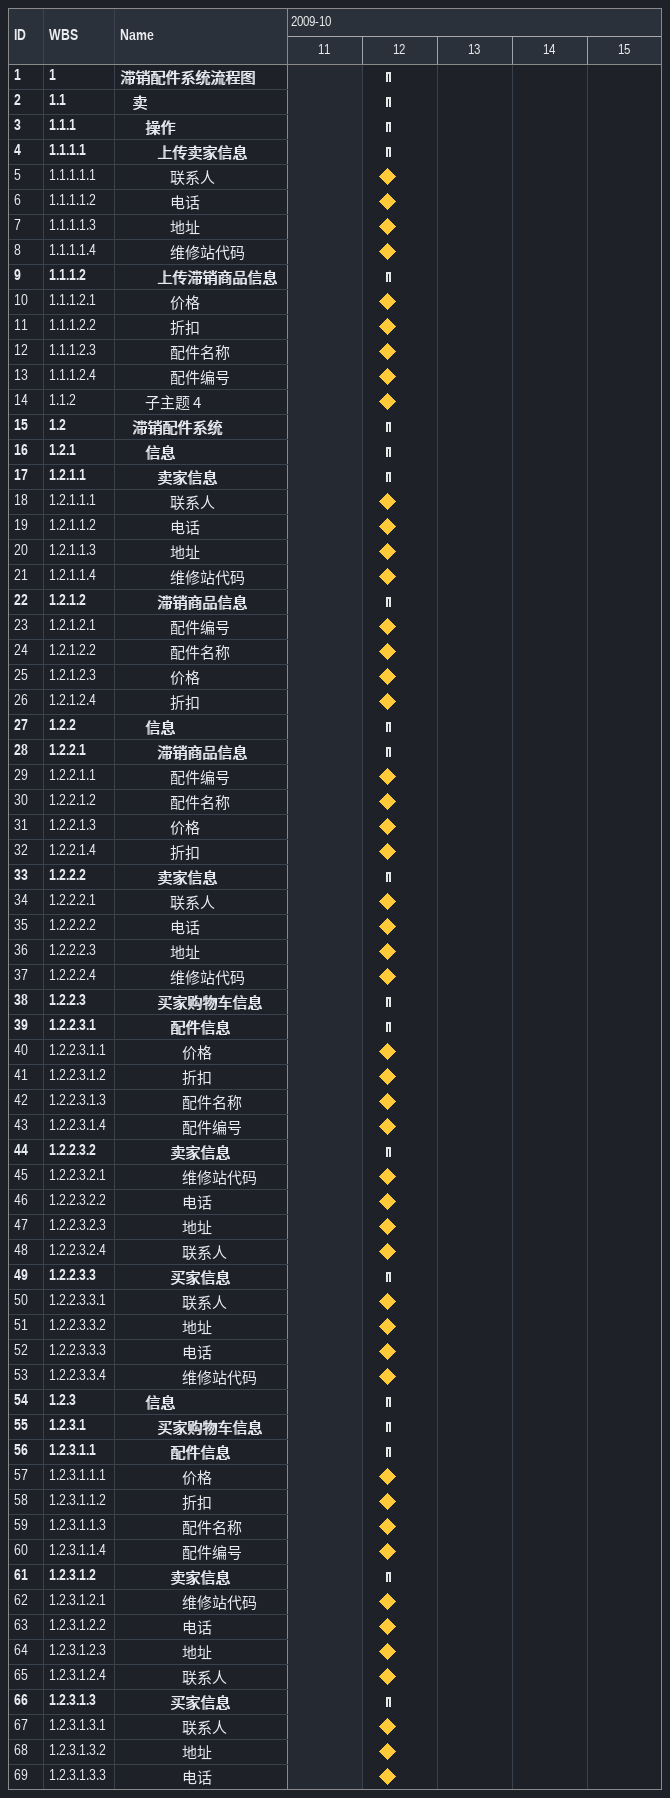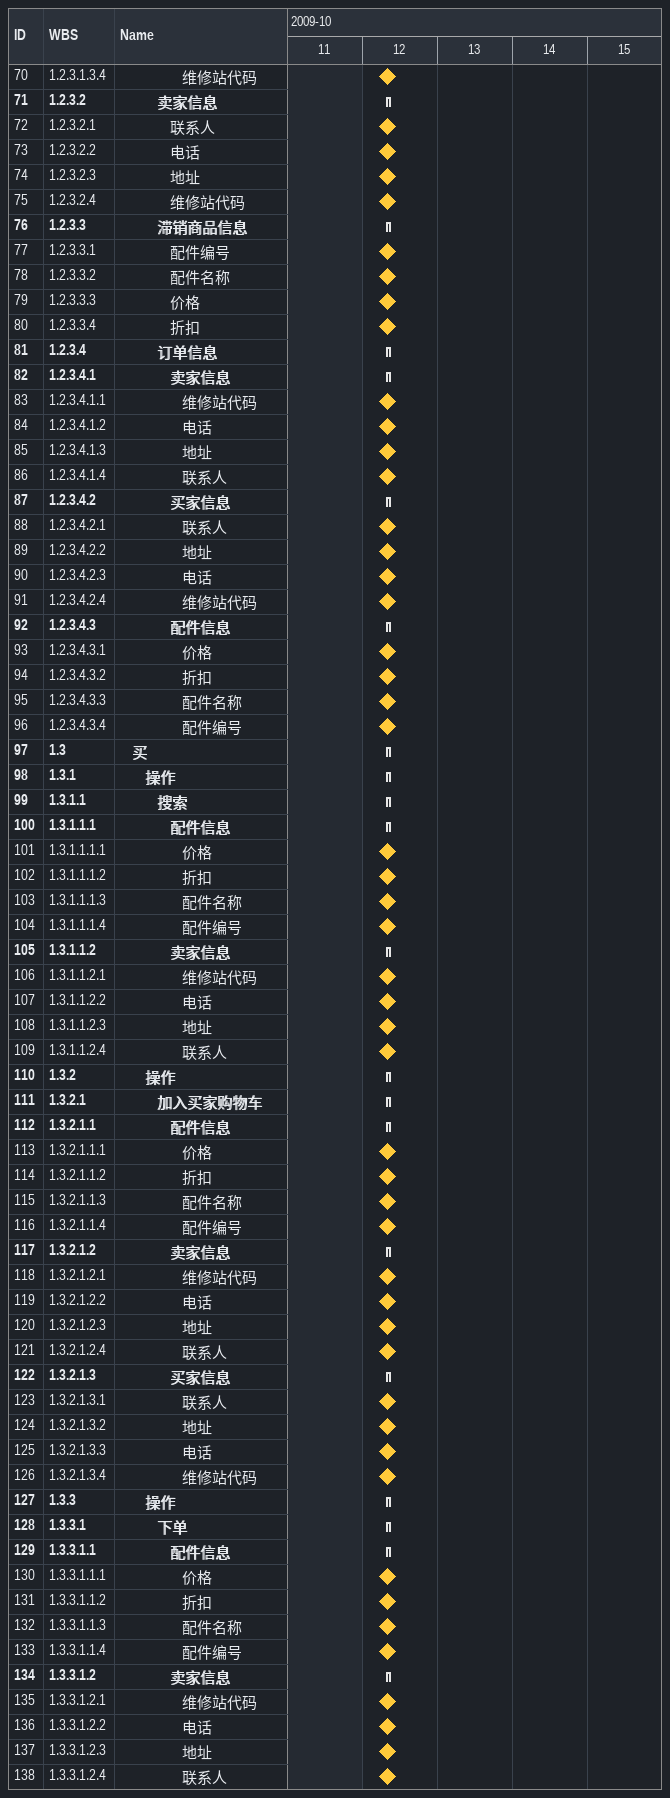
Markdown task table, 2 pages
| ID | WBS | Task | Start | Finish |
|---|---|---|---|---|
| 1 | 1 | **滞销配件系统流程图** | 2009-10-12 | 2009-10-12 |
| 2 | 1.1 | **卖** | 2009-10-12 | 2009-10-12 |
| 3 | 1.1.1 | **操作** | 2009-10-12 | 2009-10-12 |
| 4 | 1.1.1.1 | **上传卖家信息** | 2009-10-12 | 2009-10-12 |
| 5 | 1.1.1.1.1 | 联系人 (milestone) | 2009-10-12 | 2009-10-12 |
| 6 | 1.1.1.1.2 | 电话 (milestone) | 2009-10-12 | 2009-10-12 |
| 7 | 1.1.1.1.3 | 地址 (milestone) | 2009-10-12 | 2009-10-12 |
| 8 | 1.1.1.1.4 | 维修站代码 (milestone) | 2009-10-12 | 2009-10-12 |
| 9 | 1.1.1.2 | **上传滞销商品信息** | 2009-10-12 | 2009-10-12 |
| 10 | 1.1.1.2.1 | 价格 (milestone) | 2009-10-12 | 2009-10-12 |
| 11 | 1.1.1.2.2 | 折扣 (milestone) | 2009-10-12 | 2009-10-12 |
| 12 | 1.1.1.2.3 | 配件名称 (milestone) | 2009-10-12 | 2009-10-12 |
| 13 | 1.1.1.2.4 | 配件编号 (milestone) | 2009-10-12 | 2009-10-12 |
| 14 | 1.1.2 | 子主题 4 (milestone) | 2009-10-12 | 2009-10-12 |
| 15 | 1.2 | **滞销配件系统** | 2009-10-12 | 2009-10-12 |
| 16 | 1.2.1 | **信息** | 2009-10-12 | 2009-10-12 |
| 17 | 1.2.1.1 | **卖家信息** | 2009-10-12 | 2009-10-12 |
| 18 | 1.2.1.1.1 | 联系人 (milestone) | 2009-10-12 | 2009-10-12 |
| 19 | 1.2.1.1.2 | 电话 (milestone) | 2009-10-12 | 2009-10-12 |
| 20 | 1.2.1.1.3 | 地址 (milestone) | 2009-10-12 | 2009-10-12 |
| 21 | 1.2.1.1.4 | 维修站代码 (milestone) | 2009-10-12 | 2009-10-12 |
| 22 | 1.2.1.2 | **滞销商品信息** | 2009-10-12 | 2009-10-12 |
| 23 | 1.2.1.2.1 | 配件编号 (milestone) | 2009-10-12 | 2009-10-12 |
| 24 | 1.2.1.2.2 | 配件名称 (milestone) | 2009-10-12 | 2009-10-12 |
| 25 | 1.2.1.2.3 | 价格 (milestone) | 2009-10-12 | 2009-10-12 |
| 26 | 1.2.1.2.4 | 折扣 (milestone) | 2009-10-12 | 2009-10-12 |
| 27 | 1.2.2 | **信息** | 2009-10-12 | 2009-10-12 |
| 28 | 1.2.2.1 | **滞销商品信息** | 2009-10-12 | 2009-10-12 |
| 29 | 1.2.2.1.1 | 配件编号 (milestone) | 2009-10-12 | 2009-10-12 |
| 30 | 1.2.2.1.2 | 配件名称 (milestone) | 2009-10-12 | 2009-10-12 |
| 31 | 1.2.2.1.3 | 价格 (milestone) | 2009-10-12 | 2009-10-12 |
| 32 | 1.2.2.1.4 | 折扣 (milestone) | 2009-10-12 | 2009-10-12 |
| 33 | 1.2.2.2 | **卖家信息** | 2009-10-12 | 2009-10-12 |
| 34 | 1.2.2.2.1 | 联系人 (milestone) | 2009-10-12 | 2009-10-12 |
| 35 | 1.2.2.2.2 | 电话 (milestone) | 2009-10-12 | 2009-10-12 |
| 36 | 1.2.2.2.3 | 地址 (milestone) | 2009-10-12 | 2009-10-12 |
| 37 | 1.2.2.2.4 | 维修站代码 (milestone) | 2009-10-12 | 2009-10-12 |
| 38 | 1.2.2.3 | **买家购物车信息** | 2009-10-12 | 2009-10-12 |
| 39 | 1.2.2.3.1 | **配件信息** | 2009-10-12 | 2009-10-12 |
| 40 | 1.2.2.3.1.1 | 价格 (milestone) | 2009-10-12 | 2009-10-12 |
| 41 | 1.2.2.3.1.2 | 折扣 (milestone) | 2009-10-12 | 2009-10-12 |
| 42 | 1.2.2.3.1.3 | 配件名称 (milestone) | 2009-10-12 | 2009-10-12 |
| 43 | 1.2.2.3.1.4 | 配件编号 (milestone) | 2009-10-12 | 2009-10-12 |
| 44 | 1.2.2.3.2 | **卖家信息** | 2009-10-12 | 2009-10-12 |
| 45 | 1.2.2.3.2.1 | 维修站代码 (milestone) | 2009-10-12 | 2009-10-12 |
| 46 | 1.2.2.3.2.2 | 电话 (milestone) | 2009-10-12 | 2009-10-12 |
| 47 | 1.2.2.3.2.3 | 地址 (milestone) | 2009-10-12 | 2009-10-12 |
| 48 | 1.2.2.3.2.4 | 联系人 (milestone) | 2009-10-12 | 2009-10-12 |
| 49 | 1.2.2.3.3 | **买家信息** | 2009-10-12 | 2009-10-12 |
| 50 | 1.2.2.3.3.1 | 联系人 (milestone) | 2009-10-12 | 2009-10-12 |
| 51 | 1.2.2.3.3.2 | 地址 (milestone) | 2009-10-12 | 2009-10-12 |
| 52 | 1.2.2.3.3.3 | 电话 (milestone) | 2009-10-12 | 2009-10-12 |
| 53 | 1.2.2.3.3.4 | 维修站代码 (milestone) | 2009-10-12 | 2009-10-12 |
| 54 | 1.2.3 | **信息** | 2009-10-12 | 2009-10-12 |
| 55 | 1.2.3.1 | **买家购物车信息** | 2009-10-12 | 2009-10-12 |
| 56 | 1.2.3.1.1 | **配件信息** | 2009-10-12 | 2009-10-12 |
| 57 | 1.2.3.1.1.1 | 价格 (milestone) | 2009-10-12 | 2009-10-12 |
| 58 | 1.2.3.1.1.2 | 折扣 (milestone) | 2009-10-12 | 2009-10-12 |
| 59 | 1.2.3.1.1.3 | 配件名称 (milestone) | 2009-10-12 | 2009-10-12 |
| 60 | 1.2.3.1.1.4 | 配件编号 (milestone) | 2009-10-12 | 2009-10-12 |
| 61 | 1.2.3.1.2 | **卖家信息** | 2009-10-12 | 2009-10-12 |
| 62 | 1.2.3.1.2.1 | 维修站代码 (milestone) | 2009-10-12 | 2009-10-12 |
| 63 | 1.2.3.1.2.2 | 电话 (milestone) | 2009-10-12 | 2009-10-12 |
| 64 | 1.2.3.1.2.3 | 地址 (milestone) | 2009-10-12 | 2009-10-12 |
| 65 | 1.2.3.1.2.4 | 联系人 (milestone) | 2009-10-12 | 2009-10-12 |
| 66 | 1.2.3.1.3 | **买家信息** | 2009-10-12 | 2009-10-12 |
| 67 | 1.2.3.1.3.1 | 联系人 (milestone) | 2009-10-12 | 2009-10-12 |
| 68 | 1.2.3.1.3.2 | 地址 (milestone) | 2009-10-12 | 2009-10-12 |
| 69 | 1.2.3.1.3.3 | 电话 (milestone) | 2009-10-12 | 2009-10-12 |
| 70 | 1.2.3.1.3.4 | 维修站代码 (milestone) | 2009-10-12 | 2009-10-12 |
| 71 | 1.2.3.2 | **卖家信息** | 2009-10-12 | 2009-10-12 |
| 72 | 1.2.3.2.1 | 联系人 (milestone) | 2009-10-12 | 2009-10-12 |
| 73 | 1.2.3.2.2 | 电话 (milestone) | 2009-10-12 | 2009-10-12 |
| 74 | 1.2.3.2.3 | 地址 (milestone) | 2009-10-12 | 2009-10-12 |
| 75 | 1.2.3.2.4 | 维修站代码 (milestone) | 2009-10-12 | 2009-10-12 |
| 76 | 1.2.3.3 | **滞销商品信息** | 2009-10-12 | 2009-10-12 |
| 77 | 1.2.3.3.1 | 配件编号 (milestone) | 2009-10-12 | 2009-10-12 |
| 78 | 1.2.3.3.2 | 配件名称 (milestone) | 2009-10-12 | 2009-10-12 |
| 79 | 1.2.3.3.3 | 价格 (milestone) | 2009-10-12 | 2009-10-12 |
| 80 | 1.2.3.3.4 | 折扣 (milestone) | 2009-10-12 | 2009-10-12 |
| 81 | 1.2.3.4 | **订单信息** | 2009-10-12 | 2009-10-12 |
| 82 | 1.2.3.4.1 | **卖家信息** | 2009-10-12 | 2009-10-12 |
| 83 | 1.2.3.4.1.1 | 维修站代码 (milestone) | 2009-10-12 | 2009-10-12 |
| 84 | 1.2.3.4.1.2 | 电话 (milestone) | 2009-10-12 | 2009-10-12 |
| 85 | 1.2.3.4.1.3 | 地址 (milestone) | 2009-10-12 | 2009-10-12 |
| 86 | 1.2.3.4.1.4 | 联系人 (milestone) | 2009-10-12 | 2009-10-12 |
| 87 | 1.2.3.4.2 | **买家信息** | 2009-10-12 | 2009-10-12 |
| 88 | 1.2.3.4.2.1 | 联系人 (milestone) | 2009-10-12 | 2009-10-12 |
| 89 | 1.2.3.4.2.2 | 地址 (milestone) | 2009-10-12 | 2009-10-12 |
| 90 | 1.2.3.4.2.3 | 电话 (milestone) | 2009-10-12 | 2009-10-12 |
| 91 | 1.2.3.4.2.4 | 维修站代码 (milestone) | 2009-10-12 | 2009-10-12 |
| 92 | 1.2.3.4.3 | **配件信息** | 2009-10-12 | 2009-10-12 |
| 93 | 1.2.3.4.3.1 | 价格 (milestone) | 2009-10-12 | 2009-10-12 |
| 94 | 1.2.3.4.3.2 | 折扣 (milestone) | 2009-10-12 | 2009-10-12 |
| 95 | 1.2.3.4.3.3 | 配件名称 (milestone) | 2009-10-12 | 2009-10-12 |
| 96 | 1.2.3.4.3.4 | 配件编号 (milestone) | 2009-10-12 | 2009-10-12 |
| 97 | 1.3 | **买** | 2009-10-12 | 2009-10-12 |
| 98 | 1.3.1 | **操作** | 2009-10-12 | 2009-10-12 |
| 99 | 1.3.1.1 | **搜索** | 2009-10-12 | 2009-10-12 |
| 100 | 1.3.1.1.1 | **配件信息** | 2009-10-12 | 2009-10-12 |
| 101 | 1.3.1.1.1.1 | 价格 (milestone) | 2009-10-12 | 2009-10-12 |
| 102 | 1.3.1.1.1.2 | 折扣 (milestone) | 2009-10-12 | 2009-10-12 |
| 103 | 1.3.1.1.1.3 | 配件名称 (milestone) | 2009-10-12 | 2009-10-12 |
| 104 | 1.3.1.1.1.4 | 配件编号 (milestone) | 2009-10-12 | 2009-10-12 |
| 105 | 1.3.1.1.2 | **卖家信息** | 2009-10-12 | 2009-10-12 |
| 106 | 1.3.1.1.2.1 | 维修站代码 (milestone) | 2009-10-12 | 2009-10-12 |
| 107 | 1.3.1.1.2.2 | 电话 (milestone) | 2009-10-12 | 2009-10-12 |
| 108 | 1.3.1.1.2.3 | 地址 (milestone) | 2009-10-12 | 2009-10-12 |
| 109 | 1.3.1.1.2.4 | 联系人 (milestone) | 2009-10-12 | 2009-10-12 |
| 110 | 1.3.2 | **操作** | 2009-10-12 | 2009-10-12 |
| 111 | 1.3.2.1 | **加入买家购物车** | 2009-10-12 | 2009-10-12 |
| 112 | 1.3.2.1.1 | **配件信息** | 2009-10-12 | 2009-10-12 |
| 113 | 1.3.2.1.1.1 | 价格 (milestone) | 2009-10-12 | 2009-10-12 |
| 114 | 1.3.2.1.1.2 | 折扣 (milestone) | 2009-10-12 | 2009-10-12 |
| 115 | 1.3.2.1.1.3 | 配件名称 (milestone) | 2009-10-12 | 2009-10-12 |
| 116 | 1.3.2.1.1.4 | 配件编号 (milestone) | 2009-10-12 | 2009-10-12 |
| 117 | 1.3.2.1.2 | **卖家信息** | 2009-10-12 | 2009-10-12 |
| 118 | 1.3.2.1.2.1 | 维修站代码 (milestone) | 2009-10-12 | 2009-10-12 |
| 119 | 1.3.2.1.2.2 | 电话 (milestone) | 2009-10-12 | 2009-10-12 |
| 120 | 1.3.2.1.2.3 | 地址 (milestone) | 2009-10-12 | 2009-10-12 |
| 121 | 1.3.2.1.2.4 | 联系人 (milestone) | 2009-10-12 | 2009-10-12 |
| 122 | 1.3.2.1.3 | **买家信息** | 2009-10-12 | 2009-10-12 |
| 123 | 1.3.2.1.3.1 | 联系人 (milestone) | 2009-10-12 | 2009-10-12 |
| 124 | 1.3.2.1.3.2 | 地址 (milestone) | 2009-10-12 | 2009-10-12 |
| 125 | 1.3.2.1.3.3 | 电话 (milestone) | 2009-10-12 | 2009-10-12 |
| 126 | 1.3.2.1.3.4 | 维修站代码 (milestone) | 2009-10-12 | 2009-10-12 |
| 127 | 1.3.3 | **操作** | 2009-10-12 | 2009-10-12 |
| 128 | 1.3.3.1 | **下单** | 2009-10-12 | 2009-10-12 |
| 129 | 1.3.3.1.1 | **配件信息** | 2009-10-12 | 2009-10-12 |
| 130 | 1.3.3.1.1.1 | 价格 (milestone) | 2009-10-12 | 2009-10-12 |
| 131 | 1.3.3.1.1.2 | 折扣 (milestone) | 2009-10-12 | 2009-10-12 |
| 132 | 1.3.3.1.1.3 | 配件名称 (milestone) | 2009-10-12 | 2009-10-12 |
| 133 | 1.3.3.1.1.4 | 配件编号 (milestone) | 2009-10-12 | 2009-10-12 |
| 134 | 1.3.3.1.2 | **卖家信息** | 2009-10-12 | 2009-10-12 |
| 135 | 1.3.3.1.2.1 | 维修站代码 (milestone) | 2009-10-12 | 2009-10-12 |
| 136 | 1.3.3.1.2.2 | 电话 (milestone) | 2009-10-12 | 2009-10-12 |
| 137 | 1.3.3.1.2.3 | 地址 (milestone) | 2009-10-12 | 2009-10-12 |
| 138 | 1.3.3.1.2.4 | 联系人 (milestone) | 2009-10-12 | 2009-10-12 |
